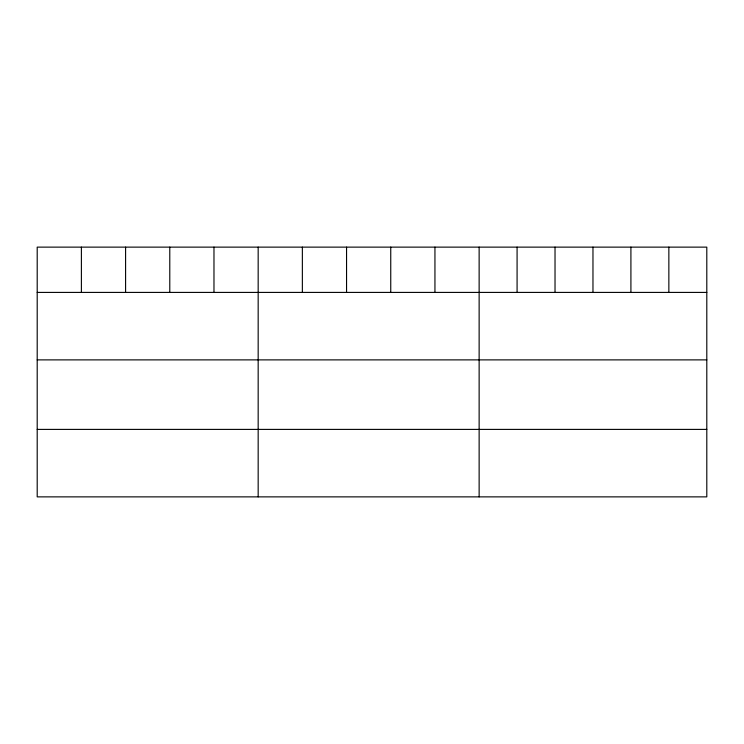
<?xml version="1.0" encoding="UTF-8"?>
<svg xmlns="http://www.w3.org/2000/svg" width="744" height="744" viewBox="0 0 744 744"><rect width="100%" height="100%" fill="white"/><g stroke="black" fill="none" stroke-linecap="round" stroke-linejoin="round"><path stroke-width="1.12" d="M706.8 292.411L706.8 496.871L37.2 496.871L37.2 247.129L706.8 247.129L706.8 292.411L37.2 292.411M37.2 359.882L706.8 359.882M37.2 429.4L706.8 429.4M668.856 247.129L668.856 292.411M630.912 247.129L630.912 292.411M592.968 247.129L592.968 292.411M555.024 247.129L555.024 292.411M517.08 247.129L517.08 292.411M479.136 247.129L479.136 496.871M434.942 247.129L434.942 292.411M390.749 247.129L390.749 292.411M346.555 247.129L346.555 292.411M302.362 247.129L302.362 292.411M258.168 247.129L258.168 496.871M213.974 247.129L213.974 292.411M169.781 247.129L169.781 292.411M125.587 247.129L125.587 292.411M81.394 247.129L81.394 292.411"/></g></svg>
